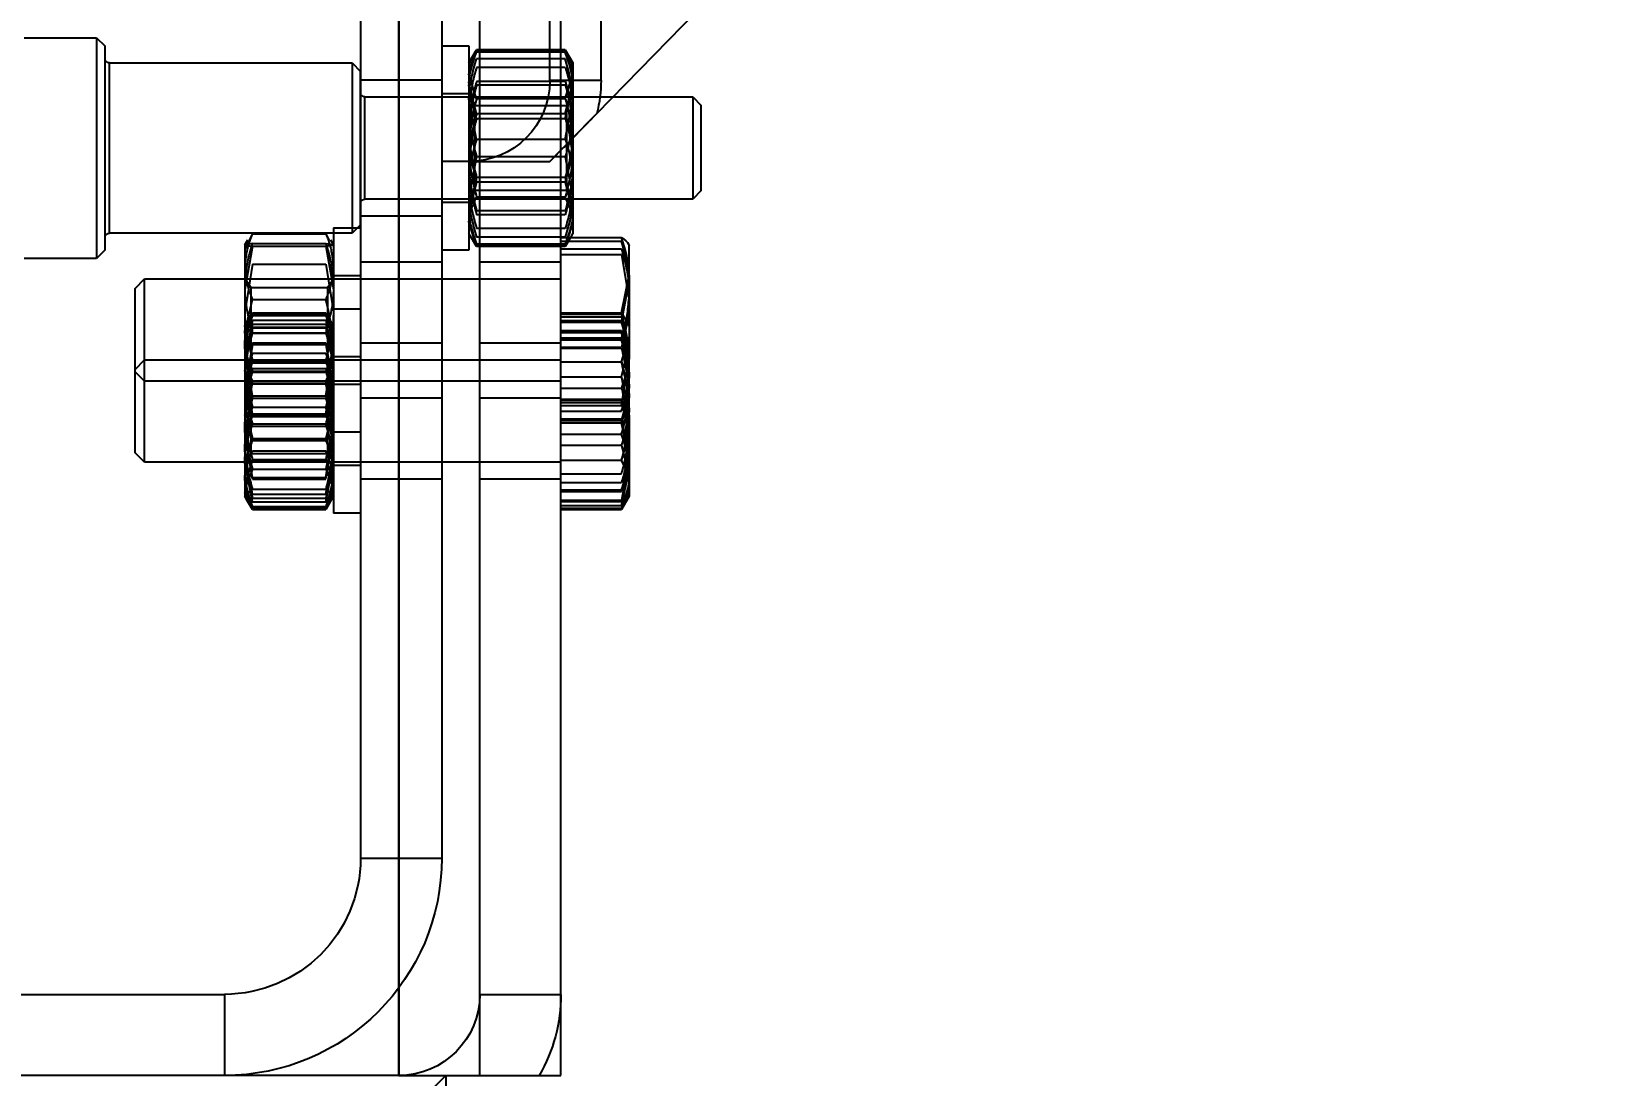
# Model space of a CAD drawing. Header units: metres. Extents: x 0 to 63075, y 0 to 44550.
# Drawn here: x 40821.9 to 40914.4, y 16290.1 to 16351.4 of the extents above; entities that cross this region are included whole.
import ezdxf

# ---------------------------------------------------------------- set-up
doc = ezdxf.new("R2010")
doc.units = ezdxf.units.M
doc.header["$LTSCALE"] = 75
doc.linetypes.add('HIDDEN2', pattern=[4.7625, 3.175, -1.5875])
for name, color, linetype in [('SDM', 7, 'Continuous'), ('SL4', 4, 'Continuous'), ('ST1', 7, 'HIDDEN2')]:
    doc.layers.add(name, color=color, linetype=linetype)
doc.styles.add('ROMANS', font='ROMANS.SHX')
doc.dimstyles.new('75___1-75', dxfattribs={"dimscale": 75, "dimtxt": 2.5, "dimasz": 2, "dimexe": 1.5, "dimexo": 1, "dimgap": 0.5, "dimtad": 1, "dimdec": 0, "dimzin": 12, "dimtxsty": 'ROMANS', "dimcen": 0, "dimclrd": 256, "dimclre": 256, "dimclrt": 3, "dimazin": 3, "dimtfac": 1, "dimtdec": 0, "dimtmove": 0, "dimatfit": 0, "dimfxl": 1, "dimlwd": -1, "dimlwe": -1, "dimarcsym": 0})

# ---------------------------------------------------------------- blocks, each defined once
blk = doc.blocks.new('*D36')
at = {"layer": 'Defpoints', "color": 0, "transparency": 16777216}
for p in [(40691.256, 16728.439), (43023.918, 16728.439), (40843.493, 16285.374)]:
    blk.add_point(p, dxfattribs=at)
at = {"layer": 'SDM', "transparency": 16777216}
for p, q in [((43023.918, 16878.439), (43023.918, 17585.582)), ((40766.256, 16728.439), (43136.418, 16728.439)), ((43023.918, 16285.374), (43023.918, 16728.439)), ((40918.493, 16285.374), (43136.418, 16285.374)), ((43023.918, 16135.374), (43023.918, 15985.374))]:
    blk.add_line(p, q, dxfattribs=at)
for points in [[(42998.918, 16878.439), (43048.918, 16878.439), (43023.918, 16728.439)], [(42998.918, 16135.374), (43048.918, 16135.374), (43023.918, 16285.374)]]:
    blk.add_solid(points, dxfattribs=at)
at = {"layer": 'SDM', "color": 3, "transparency": 16777216, "insert": (42892.668, 17307.01), "char_height": 187.5, "attachment_point": 5, "rotation": 90, "style": 'ROMANS'}
blk.add_mtext('443', dxfattribs=at)
blk = doc.blocks.new('A$C3224c420')
at = {"layer": 'SL4'}
for p, q in [((41.237, 1350), (41.237, 1594)), ((50.762, 1594), (50.762, 1350)), ((39.131, 1406.469), (13.71, 1432.491)), ((38.885, 1408.407), (38.885, 1412.451)), ((38.885, 1408.407), (41.237, 1408.407)), ((33.5, 1407.44), (33, 1406.94)), ((38.182, 1407.44), (33.5, 1407.44)), ((33.5, 1407.44), (33.5, 1402.921)), ((33, 1403.174), (33, 1406.94)), ((40.535, 1405.032), (40.535, 1404.44)), ((40.598, 1404.968), (40.535, 1404.44)), ((40.535, 1404.44), (40.535, 1400.11)), ((33, 1401.94), (33, 1403.174)), ((33.5, 1402.921), (33.5, 1401.44)), ((33, 1401.94), (33.5, 1401.44)), ((33.5, 1401.44), (40.535, 1401.44)), ((40.982, 1401.553), (41.237, 1401.553)), ((40.821, 1399.185), (40.535, 1400.11)), ((40.535, 1400.11), (40.535, 1399.44)), ((41.237, 1399.185), (37.684, 1399.185)), ((40.535, 1399.44), (40.682, 1399.185)), ((37.282, 1398.837), (37.237, 1398.76)), ((37.237, 1396.974), (37.237, 1398.755)), ((37.237, 1396.974), (37.237, 1392.05)), ((37.684, 1394.763), (37.237, 1396.974)), ((41.237, 1394.763), (37.684, 1394.763)), ((37.684, 1389.337), (37.237, 1392.05)), ((37.237, 1388.836), (37.237, 1392.05)), ((41.237, 1389.337), (37.684, 1389.337)), ((37.237, 1388.498), (37.237, 1384.67)), ((41.237, 1388.335), (37.684, 1388.335)), ((41.237, 1386.113), (37.684, 1386.113)), ((37.684, 1383.226), (37.237, 1384.67)), ((37.237, 1384.67), (37.237, 1384)), ((37.237, 1384), (37.684, 1383.226)), ((41.237, 1383.226), (37.684, 1383.226)), ((50.762, 1350), (41.237, 1350)), ((48, 1350), (48, 6.35)), ((48, 1350), (111.5, 1286.5)), ((50.762, 1350), (335.238, 1350))]:
    blk.add_line(p, q, dxfattribs=at)
blk.add_arc((46.642, 1408.407), 7.757, 180, 194.47075, dxfattribs=at)
for points, knots in [([(41.237, 1404.313), (40.991, 1404.565), (40.252, 1405.321), (39.579, 1406.01), (39.131, 1406.469)], [0, 0, 0, 0, 0.3334349, 1, 1, 1, 1]), ([(40.535, 1404.44), (40.542, 1404.178), (40.566, 1403.2), (40.806, 1402.249), (40.982, 1401.553)], [0, 0, 0, 0, 0.2686336, 1, 1, 1, 1]), ([(40.535, 1400.11), (40.535, 1400.144), (40.542, 1400.632), (40.77, 1401.109), (40.982, 1401.553)], [0, 0, 0, 0, 0.070201, 1, 1, 1, 1]), ([(37.237, 1396.974), (37.238, 1397.026), (37.244, 1397.773), (37.472, 1398.505), (37.684, 1399.185)], [0, 0, 0, 0, 0.0702006, 1, 1, 1, 1]), ([(37.684, 1399.185), (37.501, 1399.058), (37.264, 1398.893), (37.242, 1398.723), (37.237, 1398.684)], [0, 0, 0, 0, 0.7681507, 1, 1, 1, 1]), ([(37.237, 1392.05), (37.238, 1392.114), (37.244, 1393.03), (37.472, 1393.928), (37.684, 1394.763)], [0, 0, 0, 0, 0.070201, 1, 1, 1, 1]), ([(37.237, 1388.836), (37.242, 1388.875), (37.264, 1389.045), (37.501, 1389.21), (37.684, 1389.337)], [0, 0, 0, 0, 0.231849, 1, 1, 1, 1]), ([(37.684, 1388.335), (37.628, 1388.369), (37.365, 1388.532), (37.294, 1388.702), (37.237, 1388.836)], [0, 0, 0, 0, 0.211001, 1, 1, 1, 1]), ([(37.684, 1386.113), (37.628, 1386.311), (37.407, 1387.092), (37.345, 1387.904), (37.299, 1388.509)], [0, 0, 0, 0, 0.253951, 1, 1, 1, 1]), ([(37.237, 1384.67), (37.238, 1384.704), (37.244, 1385.192), (37.472, 1385.669), (37.684, 1386.113)], [0, 0, 0, 0, 0.070201, 1, 1, 1, 1])]:
    blk.add_open_spline(points, degree=3, knots=knots, dxfattribs=at)
at = {"layer": 'ST1'}
for p, q in [((46, 1350), (46, 1594)), ((50.762, 1350), (50.762, 1594)), ((48.235, 1584.475), (48.235, 1362.762)), ((52.997, 1584.475), (52.997, 1362.762)), ((41.885, 1408.407), (41.885, 1413.65)), ((40.982, 1410.214), (40.535, 1409.44)), ((40.982, 1410.214), (46.188, 1410.214)), ((40.982, 1410.131), (46.188, 1410.131)), ((46.635, 1409.44), (46.188, 1410.214)), ((46.635, 1410.44), (46.635, 1404.44)), ((48.235, 1410.44), (46.635, 1410.44)), ((68.5, 1410.915), (68, 1410.415)), ((68, 1401.415), (68, 1410.415)), ((68.5, 1410.915), (68.5, 1401.162)), ((72.755, 1410.915), (68.5, 1410.915)), ((40.535, 1409.44), (40.535, 1408.77)), ((40.982, 1410.073), (46.188, 1410.073)), ((40.982, 1409.677), (46.188, 1409.677)), ((53.5, 1409.44), (53, 1408.94)), ((53.5, 1409.44), (53.5, 1401.909)), ((67.75, 1409.44), (53.5, 1409.44)), ((67.75, 1399.452), (67.75, 1409.428)), ((67.75, 1399.447), (67.75, 1409.422)), ((40.982, 1407.327), (40.535, 1408.77)), ((40.535, 1408.77), (40.535, 1405.032)), ((40.982, 1406.443), (40.535, 1408.287)), ((40.982, 1409.164), (46.188, 1409.164)), ((40.982, 1408.352), (46.188, 1408.352)), ((41.237, 1408.407), (41.885, 1408.407)), ((46.188, 1407.327), (46.635, 1408.77)), ((46.188, 1406.443), (46.635, 1408.287)), ((52.997, 1408.44), (48.235, 1408.44)), ((53, 1402.162), (53, 1408.94)), ((52.75, 1407.44), (38.182, 1407.44)), ((40.982, 1406.162), (40.535, 1408.117)), ((40.56, 1407.44), (40.535, 1407.44)), ((40.56, 1407.44), (40.56, 1404.44)), ((40.911, 1406.94), (40.56, 1407.44)), ((40.982, 1408.128), (46.188, 1408.128)), ((40.982, 1407.327), (46.188, 1407.327)), ((46.188, 1406.162), (46.635, 1408.117)), ((46.635, 1407.44), (46.285, 1406.94)), ((48.235, 1407.64), (46.635, 1407.64)), ((52.75, 1401.44), (52.75, 1407.44)), ((52.75, 1401.486), (52.75, 1407.394)), ((41.885, 1403.65), (39.131, 1406.469)), ((40.982, 1404.952), (40.535, 1407.314)), ((40.911, 1406.94), (40.911, 1401.94)), ((46.285, 1406.94), (40.911, 1406.94)), ((40.982, 1406.443), (46.188, 1406.443)), ((46.188, 1404.952), (46.635, 1407.314)), ((46.285, 1404.44), (46.285, 1406.94)), ((40.982, 1406.162), (46.188, 1406.162)), ((40.982, 1404.952), (46.188, 1404.952)), ((40.982, 1403.928), (40.535, 1401.566)), ((40.56, 1404.44), (40.56, 1401.44)), ((40.982, 1403.928), (46.188, 1403.928)), ((41.885, 1403.65), (41.237, 1404.313)), ((46.188, 1403.928), (46.635, 1401.566)), ((46.285, 1401.94), (46.285, 1404.44)), ((46.635, 1404.44), (46.635, 1398.44)), ((46.642, 1403.65), (48.235, 1403.65)), ((40.982, 1402.718), (40.535, 1400.763)), ((40.982, 1402.718), (46.188, 1402.718)), ((46.188, 1402.718), (46.635, 1400.763)), ((40.982, 1402.437), (40.535, 1400.593)), ((40.56, 1401.44), (40.911, 1401.94)), ((40.911, 1401.94), (46.285, 1401.94)), ((40.982, 1402.437), (46.188, 1402.437)), ((46.188, 1402.437), (46.635, 1400.593)), ((46.285, 1401.94), (46.635, 1401.44)), ((53, 1399.94), (53, 1402.162)), ((53.5, 1401.909), (53.5, 1399.44)), ((40.535, 1401.44), (40.56, 1401.44)), ((40.535, 1401.44), (52.75, 1401.44)), ((41.237, 1401.553), (46.188, 1401.553)), ((46.635, 1401.24), (48.235, 1401.24)), ((68, 1398.465), (68, 1401.415)), ((68.5, 1401.162), (68.5, 1397.965)), ((40.982, 1400.752), (46.188, 1400.752)), ((40.982, 1400.528), (46.188, 1400.528)), ((46.188, 1398.666), (46.635, 1400.11)), ((48.235, 1400.44), (52.997, 1400.44)), ((53, 1399.94), (53.5, 1399.44)), ((40.682, 1399.185), (40.982, 1398.666)), ((40.982, 1398.666), (40.821, 1399.185)), ((40.982, 1399.716), (46.188, 1399.716)), ((40.982, 1399.203), (46.188, 1399.203)), ((46.188, 1398.666), (46.635, 1399.44)), ((54.597, 1399.76), (52.997, 1399.76)), ((53.5, 1399.44), (67.75, 1399.44)), ((54.597, 1399.76), (54.597, 1387.76)), ((54.772, 1399.062), (54.597, 1398.76)), ((55.044, 1399.407), (54.849, 1399.018)), ((59.351, 1399.407), (55.044, 1399.407)), ((59.351, 1399.407), (59.797, 1398.516)), ((59.797, 1398.76), (59.623, 1399.062)), ((37.684, 1398.183), (37.237, 1395.47)), ((41.237, 1398.973), (37.684, 1398.973)), ((41.237, 1398.516), (37.684, 1398.516)), ((41.237, 1398.183), (37.684, 1398.183)), ((40.982, 1398.807), (46.188, 1398.807)), ((40.982, 1398.749), (46.188, 1398.749)), ((40.982, 1398.666), (46.188, 1398.666)), ((46.635, 1398.44), (48.235, 1398.44)), ((55.044, 1398.841), (54.597, 1398.758)), ((55.044, 1398.675), (54.597, 1396.135)), ((59.351, 1398.841), (55.044, 1398.841)), ((59.351, 1398.675), (55.044, 1398.675)), ((59.351, 1398.841), (59.797, 1398.758)), ((59.351, 1398.675), (59.797, 1396.135)), ((59.797, 1398.76), (59.797, 1398.758)), ((59.797, 1398.758), (59.797, 1396.135)), ((68, 1398.465), (68.5, 1397.965)), ((46, 1397.76), (41.237, 1397.76)), ((52.997, 1397.76), (48.235, 1397.76)), ((55.044, 1397.624), (54.597, 1394.801)), ((59.351, 1397.624), (55.044, 1397.624)), ((59.351, 1397.624), (59.797, 1394.801)), ((68.5, 1397.965), (72.755, 1397.965)), ((37.684, 1394.217), (37.237, 1396.595)), ((65.683, 1396.76), (41.237, 1396.76)), ((54.597, 1396.96), (52.997, 1396.96)), ((54.948, 1396.26), (54.597, 1396.76)), ((54.948, 1396.26), (54.948, 1391.26)), ((59.422, 1396.26), (54.948, 1396.26)), ((59.772, 1396.76), (59.422, 1396.26)), ((59.422, 1392.448), (59.422, 1396.26)), ((59.772, 1390.76), (59.772, 1396.76)), ((59.797, 1396.76), (59.772, 1396.76)), ((65.683, 1390.76), (65.683, 1396.76)), ((66.237, 1396.205), (65.683, 1396.76)), ((59.351, 1395.543), (55.044, 1395.543)), ((59.797, 1396.135), (59.797, 1391.137)), ((66.237, 1391.314), (66.237, 1396.205)), ((37.684, 1394.774), (37.237, 1394)), ((41.237, 1394.774), (37.684, 1394.774)), ((41.237, 1394.691), (37.684, 1394.691)), ((41.237, 1394.538), (37.684, 1394.538)), ((54.597, 1395), (52.997, 1395)), ((55.044, 1394.773), (54.597, 1393.356)), ((55.044, 1394.741), (54.597, 1393.041)), ((55.044, 1394.774), (54.763, 1394.286)), ((55.044, 1394.604), (54.9, 1394.22)), ((59.351, 1394.773), (55.044, 1394.773)), ((59.351, 1394.741), (55.044, 1394.741)), ((59.351, 1394.635), (55.044, 1394.635)), ((59.351, 1394.604), (55.044, 1394.604)), ((59.632, 1394.286), (59.351, 1394.774)), ((59.351, 1394.773), (59.797, 1393.356)), ((59.351, 1394.741), (59.797, 1393.041)), ((59.351, 1394.604), (59.495, 1394.22)), ((37.684, 1394.309), (37.369, 1392.68)), ((37.629, 1394.026), (37.684, 1394.292)), ((41.237, 1394.309), (37.684, 1394.309)), ((41.237, 1394.292), (37.684, 1394.292)), ((41.237, 1394.237), (37.684, 1394.237)), ((41.237, 1394.217), (37.684, 1394.217)), ((41.237, 1393.724), (37.684, 1393.724)), ((41.237, 1393.645), (37.684, 1393.645)), ((41.237, 1393.619), (37.684, 1393.619)), ((55.044, 1394.333), (54.597, 1392.042)), ((54.763, 1394.286), (54.597, 1394)), ((55.044, 1393.582), (54.597, 1393.957)), ((54.801, 1393.786), (54.597, 1392.602)), ((55.044, 1393.884), (54.904, 1393.084)), ((55.044, 1394.108), (54.924, 1393.717)), ((59.351, 1394.333), (55.044, 1394.333)), ((59.351, 1394.108), (55.044, 1394.108)), ((59.351, 1393.926), (55.044, 1393.926)), ((59.351, 1393.884), (55.044, 1393.884)), ((59.351, 1393.594), (55.044, 1393.594)), ((59.351, 1393.582), (55.044, 1393.582)), ((59.351, 1394.333), (59.797, 1392.042)), ((59.351, 1394.108), (59.471, 1393.717)), ((59.351, 1393.582), (59.797, 1393.957)), ((59.351, 1393.884), (59.491, 1393.084)), ((59.594, 1393.786), (59.797, 1392.602)), ((59.797, 1394), (59.632, 1394.286)), ((37.684, 1391.887), (37.237, 1393.33)), ((37.684, 1393.303), (37.237, 1390.925)), ((37.684, 1391.003), (37.237, 1392.847)), ((37.684, 1392.757), (37.237, 1390.546)), ((41.237, 1393.303), (37.684, 1393.303)), ((41.237, 1393.184), (37.684, 1393.184)), ((41.237, 1392.757), (37.684, 1392.757)), ((41.237, 1392.688), (37.684, 1392.688)), ((46, 1393), (41.237, 1393)), ((52.997, 1393), (48.235, 1393)), ((54.789, 1393.024), (54.597, 1391.666)), ((55.044, 1393.004), (54.597, 1390.202)), ((55.044, 1392.906), (54.597, 1390.088)), ((55.044, 1389.896), (54.597, 1392.719)), ((59.351, 1393.004), (55.044, 1393.004)), ((59.351, 1392.906), (55.044, 1392.906)), ((59.351, 1393.004), (59.797, 1390.202)), ((59.351, 1392.906), (59.797, 1390.088)), ((59.351, 1389.896), (59.797, 1392.719)), ((59.606, 1393.024), (59.797, 1391.666)), ((41.237, 1391.887), (37.684, 1391.887)), ((65.683, 1392), (41.237, 1392)), ((54.597, 1392.2), (52.997, 1392.2)), ((54.734, 1392.109), (54.597, 1391.33)), ((54.948, 1391.5), (54.597, 1392)), ((54.597, 1391.666), (54.619, 1391.263)), ((59.351, 1392.4), (55.044, 1392.4)), ((59.351, 1391.977), (55.044, 1391.977)), ((59.351, 1391.94), (55.044, 1391.94)), ((59.351, 1391.834), (55.044, 1391.834)), ((59.422, 1391.26), (59.422, 1392.448)), ((59.772, 1392), (59.422, 1391.5)), ((59.661, 1392.109), (59.797, 1391.33)), ((59.797, 1391.666), (59.776, 1391.263)), ((66.237, 1391.445), (65.683, 1392)), ((37.237, 1391.106), (37.511, 1389.134)), ((37.237, 1390.999), (37.463, 1389.357)), ((41.237, 1391.003), (37.684, 1391.003)), ((41.237, 1390.76), (65.683, 1390.76)), ((55.044, 1388.845), (54.597, 1391.385)), ((54.597, 1390.76), (54.948, 1391.26)), ((59.422, 1391.5), (54.948, 1391.5)), ((54.948, 1391.26), (54.948, 1386.5)), ((54.948, 1391.26), (59.422, 1391.26)), ((59.351, 1391.341), (55.044, 1391.341)), ((59.351, 1390.729), (55.044, 1390.729)), ((59.351, 1388.845), (59.797, 1391.385)), ((59.422, 1388.042), (59.422, 1391.26)), ((59.422, 1391.26), (59.772, 1390.76)), ((59.772, 1386), (59.772, 1390.76)), ((59.797, 1391.137), (59.797, 1388.76)), ((65.683, 1390.76), (66.237, 1391.314)), ((65.683, 1389), (65.683, 1390.76)), ((66.237, 1389), (66.237, 1391.314)), ((41.237, 1390.354), (37.684, 1390.354)), ((41.237, 1389.76), (46, 1389.76)), ((48.235, 1389.76), (52.997, 1389.76)), ((52.997, 1390.56), (54.597, 1390.56)), ((54.766, 1390.425), (55.044, 1389.224)), ((59.351, 1390.6), (55.044, 1390.6)), ((59.351, 1389.896), (55.044, 1389.896)), ((59.629, 1390.425), (59.351, 1389.224)), ((37.299, 1388.509), (37.237, 1389)), ((37.557, 1388.922), (37.684, 1388.488)), ((41.237, 1389.691), (37.684, 1389.691)), ((41.237, 1389.647), (37.684, 1389.647)), ((41.237, 1389.512), (37.684, 1389.512)), ((41.237, 1389.004), (37.684, 1389.004)), ((54.597, 1389.53), (54.63, 1388.819)), ((59.351, 1389.751), (55.044, 1389.751)), ((59.351, 1389.224), (55.044, 1389.224)), ((59.351, 1388.845), (55.044, 1388.845)), ((59.797, 1389.53), (59.765, 1388.819)), ((65.683, 1386), (65.683, 1389)), ((66.237, 1386.554), (66.237, 1389)), ((37.237, 1388.77), (37.237, 1388.498)), ((37.684, 1388.488), (37.237, 1386.126)), ((37.296, 1386.436), (37.684, 1388.309)), ((37.684, 1388.353), (37.567, 1387.746)), ((41.237, 1388.547), (37.684, 1388.547)), ((41.237, 1388.488), (37.684, 1388.488)), ((41.237, 1388.353), (37.684, 1388.353)), ((41.237, 1388.309), (37.684, 1388.309)), ((55.044, 1388.679), (54.597, 1388.762)), ((55.044, 1385.094), (54.597, 1387.912)), ((59.351, 1388.776), (55.044, 1388.776)), ((59.351, 1388.679), (55.044, 1388.679)), ((59.351, 1388.249), (55.044, 1388.249)), ((59.351, 1388.113), (55.044, 1388.113)), ((59.351, 1388.679), (59.797, 1388.762)), ((59.351, 1385.094), (59.797, 1387.912)), ((59.422, 1386.5), (59.422, 1388.042)), ((59.797, 1388.76), (59.797, 1387.085)), ((37.684, 1386.997), (37.237, 1385.153)), ((41.237, 1387.646), (37.684, 1387.646)), ((41.237, 1386.997), (37.684, 1386.997)), ((52.997, 1387.76), (54.597, 1387.76)), ((55.044, 1384.996), (54.597, 1387.798)), ((54.597, 1387.76), (54.597, 1383)), ((59.351, 1387.4), (55.044, 1387.4)), ((59.351, 1387.271), (55.044, 1387.271)), ((59.351, 1384.996), (59.797, 1387.798)), ((59.797, 1387.085), (59.797, 1384.043)), ((54.626, 1386.509), (54.597, 1386.67)), ((54.597, 1386), (54.948, 1386.5)), ((54.597, 1386.334), (54.625, 1385.816)), ((55.044, 1386.166), (54.597, 1384.697)), ((54.948, 1386.5), (59.422, 1386.5)), ((59.351, 1386.659), (55.044, 1386.659)), ((59.351, 1386.166), (55.044, 1386.166)), ((59.351, 1386.06), (55.044, 1386.06)), ((59.351, 1386.166), (59.797, 1384.697)), ((59.422, 1386.5), (59.772, 1386)), ((59.769, 1386.509), (59.797, 1386.67)), ((59.797, 1386.334), (59.77, 1385.816)), ((65.683, 1386), (66.237, 1386.554)), ((37.684, 1383.462), (37.237, 1385.554)), ((37.684, 1383.691), (37.369, 1385.32)), ((41.237, 1385.312), (37.684, 1385.312)), ((41.237, 1386), (65.683, 1386)), ((52.997, 1385.8), (54.597, 1385.8)), ((55.044, 1383.667), (54.597, 1385.958)), ((55.044, 1385.6), (54.597, 1384.429)), ((55.044, 1384.116), (54.741, 1385.847)), ((59.351, 1385.6), (55.044, 1385.6)), ((59.351, 1383.667), (59.797, 1385.958)), ((59.351, 1384.116), (59.654, 1385.847)), ((59.351, 1385.6), (59.797, 1384.429)), ((59.772, 1386), (59.797, 1386)), ((37.524, 1383.668), (37.237, 1384.31)), ((41.237, 1384.816), (37.684, 1384.816)), ((41.237, 1384.381), (37.684, 1384.381)), ((41.237, 1384.355), (37.684, 1384.355)), ((41.237, 1384.276), (37.684, 1384.276)), ((41.237, 1385), (46, 1385)), ((48.235, 1385), (52.997, 1385)), ((55.044, 1384.418), (54.597, 1384.043)), ((55.044, 1383.259), (54.597, 1384.959)), ((54.765, 1385.096), (55.044, 1383.892)), ((59.351, 1385.094), (55.044, 1385.094)), ((59.351, 1384.996), (55.044, 1384.996)), ((59.351, 1384.418), (55.044, 1384.418)), ((59.63, 1385.096), (59.351, 1383.892)), ((59.351, 1383.259), (59.797, 1384.959)), ((59.351, 1384.418), (59.797, 1384.043)), ((59.351, 1383.365), (59.797, 1384.23)), ((37.237, 1384.02), (37.237, 1384.036)), ((37.629, 1383.974), (37.684, 1383.708)), ((41.237, 1383.763), (37.684, 1383.763)), ((41.237, 1383.708), (37.684, 1383.708)), ((41.237, 1383.691), (37.684, 1383.691)), ((41.237, 1383.462), (37.684, 1383.462)), ((41.237, 1383.309), (37.684, 1383.309)), ((54.597, 1384), (54.763, 1383.714)), ((54.763, 1383.714), (55.044, 1383.226)), ((55.044, 1383.365), (54.841, 1383.759)), ((59.351, 1384.116), (55.044, 1384.116)), ((59.351, 1383.892), (55.044, 1383.892)), ((59.351, 1383.667), (55.044, 1383.667)), ((59.351, 1383.396), (55.044, 1383.396)), ((59.351, 1383.365), (55.044, 1383.365)), ((59.351, 1383.226), (59.632, 1383.714)), ((59.574, 1383.796), (59.797, 1384.196)), ((59.632, 1383.714), (59.797, 1384)), ((59.797, 1384.043), (59.797, 1384)), ((52.997, 1383), (54.597, 1383)), ((59.351, 1383.259), (55.044, 1383.259)), ((59.351, 1383.227), (55.044, 1383.227)), ((52.997, 1362.762), (48.235, 1362.762)), ((46, 1354.762), (41.237, 1354.762)), ((60.997, 1354.762), (60.997, 1350)), ((123.235, 1354.762), (60.997, 1354.762))]:
    blk.add_line(p, q, dxfattribs=at)
for centre, radius, start, end in [((67.75, 1409.69), 0.25, 270, 0), ((46.642, 1408.407), 4.757, 180, 270), ((52.75, 1407.69), 0.25, 270, 0), ((52.75, 1401.19), 0.25, 0, 90), ((67.75, 1399.19), 0.25, 0, 90), ((60.997, 1362.762), 12.763, 180, 270), ((60.997, 1362.762), 8, 180, 270), ((50.762, 1354.762), 9.525, 180, 210), ((50.762, 1354.762), 4.763, 180, 270)]:
    blk.add_arc(centre, radius, start, end, dxfattribs=at)
for points, knots in [([(40.535, 1408.77), (40.535, 1408.804), (40.542, 1409.292), (40.77, 1409.769), (40.982, 1410.214)], [0, 0, 0, 0, 0.070201, 1, 1, 1, 1]), ([(40.535, 1408.287), (40.535, 1408.331), (40.542, 1408.953), (40.77, 1409.564), (40.982, 1410.131)], [0, 0, 0, 0, 0.070201, 1, 1, 1, 1]), ([(46.635, 1408.77), (46.635, 1408.804), (46.628, 1409.292), (46.4, 1409.769), (46.188, 1410.214)], [0, 0, 0, 0, 0.070201, 1, 1, 1, 1]), ([(46.635, 1408.287), (46.635, 1408.331), (46.628, 1408.953), (46.4, 1409.564), (46.188, 1410.131)], [0, 0, 0, 0, 0.070201, 1, 1, 1, 1]), ([(40.535, 1408.117), (40.535, 1408.164), (40.542, 1408.824), (40.77, 1409.472), (40.982, 1410.073)], [0, 0, 0, 0, 0.070201, 1, 1, 1, 1]), ([(40.535, 1407.314), (40.535, 1407.37), (40.542, 1408.168), (40.77, 1408.95), (40.982, 1409.677)], [0, 0, 0, 0, 0.070201, 1, 1, 1, 1]), ([(46.635, 1408.117), (46.635, 1408.164), (46.628, 1408.824), (46.4, 1409.472), (46.188, 1410.073)], [0, 0, 0, 0, 0.070201, 1, 1, 1, 1]), ([(46.635, 1407.314), (46.635, 1407.37), (46.628, 1408.168), (46.4, 1408.95), (46.188, 1409.677)], [0, 0, 0, 0, 0.0702006, 1, 1, 1, 1]), ([(40.982, 1409.164), (40.914, 1408.944), (40.652, 1408.091), (40.585, 1407.204), (40.535, 1406.546)], [0, 0, 0, 0, 0.2575513, 1, 1, 1, 1]), ([(40.982, 1408.352), (40.914, 1408.115), (40.652, 1407.197), (40.585, 1406.243), (40.535, 1405.535)], [0, 0, 0, 0, 0.257551, 1, 1, 1, 1]), ([(46.188, 1409.164), (46.256, 1408.944), (46.518, 1408.091), (46.585, 1407.204), (46.635, 1406.546)], [0, 0, 0, 0, 0.257551, 1, 1, 1, 1]), ([(46.188, 1408.352), (46.256, 1408.115), (46.518, 1407.197), (46.585, 1406.243), (46.635, 1405.535)], [0, 0, 0, 0, 0.257551, 1, 1, 1, 1]), ([(40.982, 1408.128), (40.914, 1407.889), (40.652, 1406.962), (40.585, 1405.998), (40.535, 1405.283)], [0, 0, 0, 0, 0.257551, 1, 1, 1, 1]), ([(40.982, 1407.327), (40.913, 1407.085), (40.696, 1406.315), (40.638, 1405.515), (40.598, 1404.968)], [0, 0, 0, 0, 0.31468, 1, 1, 1, 1]), ([(46.188, 1408.128), (46.256, 1407.889), (46.518, 1406.962), (46.585, 1405.998), (46.635, 1405.283)], [0, 0, 0, 0, 0.257551, 1, 1, 1, 1]), ([(46.188, 1407.327), (46.256, 1407.084), (46.518, 1406.143), (46.585, 1405.166), (46.635, 1404.44)], [0, 0, 0, 0, 0.257551, 1, 1, 1, 1]), ([(40.535, 1406.546), (40.542, 1406.308), (40.566, 1405.421), (40.806, 1404.559), (40.982, 1403.928)], [0, 0, 0, 0, 0.268634, 1, 1, 1, 1]), ([(40.982, 1406.443), (40.914, 1406.204), (40.652, 1405.276), (40.585, 1404.313), (40.535, 1403.597)], [0, 0, 0, 0, 0.257551, 1, 1, 1, 1]), ([(46.635, 1406.546), (46.628, 1406.308), (46.604, 1405.421), (46.364, 1404.559), (46.188, 1403.928)], [0, 0, 0, 0, 0.268634, 1, 1, 1, 1]), ([(46.188, 1406.443), (46.256, 1406.204), (46.518, 1405.276), (46.585, 1404.313), (46.635, 1403.597)], [0, 0, 0, 0, 0.257551, 1, 1, 1, 1]), ([(40.982, 1406.162), (40.914, 1405.925), (40.652, 1405.007), (40.585, 1404.053), (40.535, 1403.345)], [0, 0, 0, 0, 0.2575513, 1, 1, 1, 1]), ([(40.535, 1405.535), (40.542, 1405.279), (40.566, 1404.326), (40.806, 1403.397), (40.982, 1402.718)], [0, 0, 0, 0, 0.268634, 1, 1, 1, 1]), ([(46.188, 1406.162), (46.256, 1405.925), (46.518, 1405.007), (46.585, 1404.053), (46.635, 1403.345)], [0, 0, 0, 0, 0.257551, 1, 1, 1, 1]), ([(46.635, 1405.535), (46.628, 1405.279), (46.604, 1404.326), (46.364, 1403.397), (46.188, 1402.718)], [0, 0, 0, 0, 0.268634, 1, 1, 1, 1]), ([(40.535, 1405.283), (40.542, 1405.024), (40.566, 1404.061), (40.806, 1403.123), (40.982, 1402.437)], [0, 0, 0, 0, 0.268634, 1, 1, 1, 1]), ([(40.982, 1404.952), (40.914, 1404.733), (40.652, 1403.879), (40.585, 1402.993), (40.535, 1402.334)], [0, 0, 0, 0, 0.257551, 1, 1, 1, 1]), ([(46.635, 1405.283), (46.628, 1405.024), (46.604, 1404.061), (46.364, 1403.123), (46.188, 1402.437)], [0, 0, 0, 0, 0.268634, 1, 1, 1, 1]), ([(46.188, 1404.952), (46.256, 1404.733), (46.518, 1403.879), (46.585, 1402.993), (46.635, 1402.334)], [0, 0, 0, 0, 0.257551, 1, 1, 1, 1]), ([(46.642, 1403.65), (46.065, 1403.65), (44.912, 1403.65), (43.337, 1403.65), (42.373, 1403.65), (41.885, 1403.65)], [0, 0, 0, 0, 0.3313836, 0.6615319, 1, 1, 1, 1]), ([(46.635, 1404.44), (46.628, 1404.178), (46.604, 1403.2), (46.364, 1402.249), (46.188, 1401.553)], [0, 0, 0, 0, 0.2686336, 1, 1, 1, 1]), ([(40.535, 1403.597), (40.542, 1403.339), (40.566, 1402.375), (40.806, 1401.438), (40.982, 1400.752)], [0, 0, 0, 0, 0.268634, 1, 1, 1, 1]), ([(40.535, 1403.345), (40.542, 1403.089), (40.566, 1402.135), (40.806, 1401.207), (40.982, 1400.528)], [0, 0, 0, 0, 0.268634, 1, 1, 1, 1]), ([(46.635, 1403.597), (46.628, 1403.339), (46.604, 1402.375), (46.364, 1401.438), (46.188, 1400.752)], [0, 0, 0, 0, 0.268634, 1, 1, 1, 1]), ([(46.635, 1403.345), (46.628, 1403.089), (46.604, 1402.135), (46.364, 1401.207), (46.188, 1400.528)], [0, 0, 0, 0, 0.268634, 1, 1, 1, 1]), ([(40.535, 1402.334), (40.542, 1402.096), (40.566, 1401.21), (40.806, 1400.347), (40.982, 1399.716)], [0, 0, 0, 0, 0.268634, 1, 1, 1, 1]), ([(46.635, 1402.334), (46.628, 1402.096), (46.604, 1401.21), (46.364, 1400.347), (46.188, 1399.716)], [0, 0, 0, 0, 0.268634, 1, 1, 1, 1]), ([(40.535, 1401.566), (40.535, 1401.51), (40.542, 1400.712), (40.77, 1399.93), (40.982, 1399.203)], [0, 0, 0, 0, 0.070201, 1, 1, 1, 1]), ([(46.635, 1401.566), (46.635, 1401.51), (46.628, 1400.712), (46.4, 1399.93), (46.188, 1399.203)], [0, 0, 0, 0, 0.070201, 1, 1, 1, 1]), ([(46.635, 1400.11), (46.635, 1400.144), (46.628, 1400.632), (46.4, 1401.109), (46.188, 1401.553)], [0, 0, 0, 0, 0.070201, 1, 1, 1, 1]), ([(40.535, 1400.763), (40.535, 1400.716), (40.542, 1400.056), (40.77, 1399.408), (40.982, 1398.807)], [0, 0, 0, 0, 0.070201, 1, 1, 1, 1]), ([(40.535, 1400.593), (40.535, 1400.549), (40.542, 1399.927), (40.77, 1399.316), (40.982, 1398.749)], [0, 0, 0, 0, 0.070201, 1, 1, 1, 1]), ([(46.635, 1400.763), (46.635, 1400.716), (46.628, 1400.056), (46.4, 1399.408), (46.188, 1398.807)], [0, 0, 0, 0, 0.070201, 1, 1, 1, 1]), ([(46.635, 1400.593), (46.635, 1400.549), (46.628, 1399.927), (46.4, 1399.316), (46.188, 1398.749)], [0, 0, 0, 0, 0.0702006, 1, 1, 1, 1]), ([(55.044, 1399.407), (54.977, 1399.245), (54.715, 1398.615), (54.648, 1397.961), (54.597, 1397.475)], [0, 0, 0, 0, 0.257551, 1, 1, 1, 1]), ([(59.351, 1399.407), (59.418, 1399.245), (59.68, 1398.615), (59.747, 1397.961), (59.797, 1397.475)], [0, 0, 0, 0, 0.257551, 1, 1, 1, 1]), ([(37.237, 1396.595), (37.238, 1396.651), (37.244, 1397.454), (37.472, 1398.241), (37.684, 1398.973)], [0, 0, 0, 0, 0.070201, 1, 1, 1, 1]), ([(37.684, 1398.516), (37.501, 1397.856), (37.264, 1396.996), (37.242, 1396.114), (37.237, 1395.91)], [0, 0, 0, 0, 0.768151, 1, 1, 1, 1]), ([(55.044, 1398.841), (54.977, 1398.635), (54.715, 1397.833), (54.648, 1397.001), (54.597, 1396.383)], [0, 0, 0, 0, 0.257551, 1, 1, 1, 1]), ([(54.597, 1398.758), (54.598, 1398.756), (54.604, 1398.728), (54.832, 1398.701), (55.044, 1398.675)], [0, 0, 0, 0, 0.0702006, 1, 1, 1, 1]), ([(59.351, 1398.841), (59.418, 1398.635), (59.68, 1397.833), (59.747, 1397.001), (59.797, 1396.383)], [0, 0, 0, 0, 0.257551, 1, 1, 1, 1]), ([(59.797, 1398.758), (59.797, 1398.756), (59.791, 1398.728), (59.563, 1398.701), (59.351, 1398.675)], [0, 0, 0, 0, 0.0702006, 1, 1, 1, 1]), ([(54.597, 1397.475), (54.604, 1397.299), (54.629, 1396.645), (54.869, 1396.009), (55.044, 1395.543)], [0, 0, 0, 0, 0.2686336, 1, 1, 1, 1]), ([(59.797, 1397.475), (59.791, 1397.299), (59.766, 1396.645), (59.526, 1396.009), (59.351, 1395.543)], [0, 0, 0, 0, 0.268634, 1, 1, 1, 1]), ([(37.237, 1395.91), (37.294, 1395.214), (37.365, 1394.331), (37.628, 1393.483), (37.684, 1393.303)], [0, 0, 0, 0, 0.788999, 1, 1, 1, 1]), ([(37.237, 1395.47), (37.238, 1395.406), (37.244, 1394.49), (37.472, 1393.592), (37.684, 1392.757)], [0, 0, 0, 0, 0.070201, 1, 1, 1, 1]), ([(54.597, 1396.135), (54.598, 1396.074), (54.604, 1395.217), (54.832, 1394.376), (55.044, 1393.594)], [0, 0, 0, 0, 0.0702006, 1, 1, 1, 1]), ([(54.597, 1392.719), (54.598, 1392.786), (54.604, 1393.74), (54.832, 1394.674), (55.044, 1395.543)], [0, 0, 0, 0, 0.070201, 1, 1, 1, 1]), ([(59.797, 1396.135), (59.797, 1396.074), (59.791, 1395.217), (59.563, 1394.376), (59.351, 1393.594)], [0, 0, 0, 0, 0.070201, 1, 1, 1, 1]), ([(59.797, 1392.719), (59.797, 1392.786), (59.791, 1393.74), (59.563, 1394.674), (59.351, 1395.543)], [0, 0, 0, 0, 0.070201, 1, 1, 1, 1]), ([(54.597, 1394.801), (54.598, 1394.734), (54.604, 1393.78), (54.832, 1392.846), (55.044, 1391.977)], [0, 0, 0, 0, 0.070201, 1, 1, 1, 1]), ([(55.044, 1394.635), (54.977, 1394.471), (54.715, 1393.835), (54.648, 1393.173), (54.597, 1392.682)], [0, 0, 0, 0, 0.257551, 1, 1, 1, 1]), ([(54.597, 1393.571), (54.598, 1393.598), (54.602, 1393.903), (54.776, 1394.2), (54.934, 1394.471)], [0, 0, 0, 0, 0.091258, 1, 1, 1, 1]), ([(59.797, 1394.801), (59.797, 1394.734), (59.791, 1393.78), (59.563, 1392.846), (59.351, 1391.977)], [0, 0, 0, 0, 0.070201, 1, 1, 1, 1]), ([(59.351, 1394.635), (59.418, 1394.471), (59.68, 1393.835), (59.747, 1393.173), (59.797, 1392.682)], [0, 0, 0, 0, 0.257551, 1, 1, 1, 1]), ([(59.797, 1393.571), (59.797, 1393.598), (59.793, 1393.903), (59.619, 1394.2), (59.461, 1394.471)], [0, 0, 0, 0, 0.091258, 1, 1, 1, 1]), ([(37.237, 1391.874), (37.238, 1391.93), (37.244, 1392.728), (37.472, 1393.51), (37.684, 1394.237)], [0, 0, 0, 0, 0.070201, 1, 1, 1, 1]), ([(37.684, 1393.724), (37.501, 1393.061), (37.264, 1392.197), (37.242, 1391.311), (37.237, 1391.106)], [0, 0, 0, 0, 0.7681507, 1, 1, 1, 1]), ([(37.684, 1393.645), (37.501, 1392.974), (37.264, 1392.102), (37.242, 1391.206), (37.237, 1390.999)], [0, 0, 0, 0, 0.768151, 1, 1, 1, 1]), ([(37.237, 1390.964), (37.242, 1391.172), (37.264, 1392.071), (37.501, 1392.946), (37.684, 1393.619)], [0, 0, 0, 0, 0.231849, 1, 1, 1, 1]), ([(54.597, 1393.957), (54.598, 1393.966), (54.604, 1394.093), (54.832, 1394.218), (55.044, 1394.333)], [0, 0, 0, 0, 0.070201, 1, 1, 1, 1]), ([(55.044, 1393.594), (54.977, 1393.388), (54.715, 1392.587), (54.648, 1391.755), (54.597, 1391.137)], [0, 0, 0, 0, 0.257551, 1, 1, 1, 1]), ([(55.044, 1393.582), (54.977, 1393.358), (54.715, 1392.489), (54.648, 1391.586), (54.597, 1390.915)], [0, 0, 0, 0, 0.257551, 1, 1, 1, 1]), ([(59.797, 1393.957), (59.797, 1393.966), (59.791, 1394.093), (59.563, 1394.218), (59.351, 1394.333)], [0, 0, 0, 0, 0.070201, 1, 1, 1, 1]), ([(59.351, 1393.594), (59.418, 1393.388), (59.68, 1392.587), (59.747, 1391.755), (59.797, 1391.137)], [0, 0, 0, 0, 0.257551, 1, 1, 1, 1]), ([(59.351, 1393.582), (59.418, 1393.358), (59.68, 1392.489), (59.747, 1391.586), (59.797, 1390.915)], [0, 0, 0, 0, 0.257551, 1, 1, 1, 1]), ([(37.237, 1390.415), (37.242, 1390.632), (37.264, 1391.569), (37.501, 1392.482), (37.684, 1393.184)], [0, 0, 0, 0, 0.231849, 1, 1, 1, 1]), ([(37.684, 1392.688), (37.501, 1391.967), (37.264, 1391.029), (37.242, 1390.066), (37.237, 1389.843)], [0, 0, 0, 0, 0.768151, 1, 1, 1, 1]), ([(54.597, 1392.682), (54.604, 1392.505), (54.629, 1391.844), (54.869, 1391.2), (55.044, 1390.729)], [0, 0, 0, 0, 0.268634, 1, 1, 1, 1]), ([(54.597, 1392.602), (54.604, 1392.42), (54.629, 1391.742), (54.869, 1391.082), (55.044, 1390.6)], [0, 0, 0, 0, 0.268634, 1, 1, 1, 1]), ([(54.597, 1393.041), (54.598, 1393), (54.604, 1392.426), (54.832, 1391.864), (55.044, 1391.341)], [0, 0, 0, 0, 0.0702006, 1, 1, 1, 1]), ([(59.797, 1393.041), (59.797, 1393), (59.791, 1392.426), (59.563, 1391.864), (59.351, 1391.341)], [0, 0, 0, 0, 0.070201, 1, 1, 1, 1]), ([(59.797, 1392.682), (59.791, 1392.505), (59.766, 1391.844), (59.526, 1391.2), (59.351, 1390.729)], [0, 0, 0, 0, 0.268634, 1, 1, 1, 1]), ([(59.797, 1392.602), (59.791, 1392.42), (59.766, 1391.742), (59.526, 1391.082), (59.351, 1390.6)], [0, 0, 0, 0, 0.268634, 1, 1, 1, 1]), ([(37.237, 1392.446), (37.238, 1392.396), (37.244, 1391.69), (37.472, 1390.997), (37.684, 1390.354)], [0, 0, 0, 0, 0.070201, 1, 1, 1, 1]), ([(37.237, 1389), (37.242, 1389.226), (37.264, 1390.203), (37.501, 1391.155), (37.684, 1391.887)], [0, 0, 0, 0, 0.231849, 1, 1, 1, 1]), ([(37.684, 1391.887), (37.501, 1391.155), (37.264, 1390.203), (37.242, 1389.226), (37.237, 1389)], [0, 0, 0, 0, 0.768151, 1, 1, 1, 1]), ([(37.684, 1389.004), (37.628, 1389.183), (37.365, 1390.032), (37.294, 1390.914), (37.237, 1391.61)], [0, 0, 0, 0, 0.211001, 1, 1, 1, 1]), ([(54.597, 1392.042), (54.598, 1391.988), (54.604, 1391.214), (54.832, 1390.456), (55.044, 1389.751)], [0, 0, 0, 0, 0.0702006, 1, 1, 1, 1]), ([(55.044, 1391.94), (54.977, 1391.697), (54.715, 1390.756), (54.648, 1389.779), (54.597, 1389.053)], [0, 0, 0, 0, 0.2575513, 1, 1, 1, 1]), ([(55.044, 1392.4), (54.972, 1392.16), (54.836, 1391.707), (54.795, 1391.236), (54.775, 1391.014)], [0, 0, 0, 0, 0.529617, 1, 1, 1, 1]), ([(59.351, 1392.4), (59.423, 1392.16), (59.562, 1391.693), (59.604, 1391.207), (59.625, 1390.97)], [0, 0, 0, 0, 0.513616, 1, 1, 1, 1]), ([(59.797, 1392.042), (59.797, 1391.988), (59.791, 1391.214), (59.563, 1390.456), (59.351, 1389.751)], [0, 0, 0, 0, 0.070201, 1, 1, 1, 1]), ([(59.351, 1391.94), (59.418, 1391.697), (59.68, 1390.756), (59.747, 1389.779), (59.797, 1389.053)], [0, 0, 0, 0, 0.257551, 1, 1, 1, 1]), ([(37.237, 1388.157), (37.242, 1388.381), (37.264, 1389.343), (37.501, 1390.282), (37.684, 1391.003)], [0, 0, 0, 0, 0.231849, 1, 1, 1, 1]), ([(37.684, 1388.309), (37.628, 1388.492), (37.365, 1389.356), (37.294, 1390.255), (37.237, 1390.964)], [0, 0, 0, 0, 0.211001, 1, 1, 1, 1]), ([(54.597, 1391.33), (54.598, 1391.269), (54.604, 1390.407), (54.832, 1389.562), (55.044, 1388.776)], [0, 0, 0, 0, 0.0702006, 1, 1, 1, 1]), ([(54.597, 1391.137), (54.604, 1390.913), (54.629, 1390.081), (54.869, 1389.271), (55.044, 1388.679)], [0, 0, 0, 0, 0.268634, 1, 1, 1, 1]), ([(54.597, 1390.915), (54.604, 1390.673), (54.629, 1389.77), (54.869, 1388.891), (55.044, 1388.249)], [0, 0, 0, 0, 0.268634, 1, 1, 1, 1]), ([(54.597, 1387.912), (54.598, 1387.979), (54.604, 1388.93), (54.832, 1389.862), (55.044, 1390.729)], [0, 0, 0, 0, 0.070201, 1, 1, 1, 1]), ([(55.044, 1391.341), (54.977, 1391.1), (54.715, 1390.164), (54.648, 1389.192), (54.597, 1388.47)], [0, 0, 0, 0, 0.257551, 1, 1, 1, 1]), ([(59.351, 1391.341), (59.418, 1391.1), (59.68, 1390.164), (59.747, 1389.192), (59.797, 1388.47)], [0, 0, 0, 0, 0.257551, 1, 1, 1, 1]), ([(59.797, 1391.33), (59.797, 1391.269), (59.791, 1390.407), (59.563, 1389.562), (59.351, 1388.776)], [0, 0, 0, 0, 0.0702006, 1, 1, 1, 1]), ([(59.797, 1391.137), (59.791, 1390.913), (59.766, 1390.081), (59.526, 1389.271), (59.351, 1388.679)], [0, 0, 0, 0, 0.268634, 1, 1, 1, 1]), ([(59.797, 1390.915), (59.791, 1390.673), (59.766, 1389.77), (59.526, 1388.891), (59.351, 1388.249)], [0, 0, 0, 0, 0.2686336, 1, 1, 1, 1]), ([(59.797, 1387.912), (59.797, 1387.979), (59.791, 1388.93), (59.563, 1389.862), (59.351, 1390.729)], [0, 0, 0, 0, 0.070201, 1, 1, 1, 1]), ([(37.237, 1390.546), (37.238, 1390.494), (37.244, 1389.747), (37.472, 1389.015), (37.684, 1388.335)], [0, 0, 0, 0, 0.070201, 1, 1, 1, 1]), ([(37.684, 1387.646), (37.628, 1387.836), (37.365, 1388.738), (37.294, 1389.675), (37.237, 1390.415)], [0, 0, 0, 0, 0.211001, 1, 1, 1, 1]), ([(37.684, 1390.354), (37.501, 1389.652), (37.264, 1388.739), (37.242, 1387.802), (37.237, 1387.585)], [0, 0, 0, 0, 0.768151, 1, 1, 1, 1]), ([(37.237, 1389.843), (37.294, 1389.083), (37.365, 1388.119), (37.628, 1387.193), (37.684, 1386.997)], [0, 0, 0, 0, 0.788999, 1, 1, 1, 1]), ([(54.597, 1387.798), (54.598, 1387.864), (54.604, 1388.81), (54.832, 1389.737), (55.044, 1390.6)], [0, 0, 0, 0, 0.070201, 1, 1, 1, 1]), ([(54.597, 1390.202), (54.598, 1390.136), (54.604, 1389.19), (54.832, 1388.263), (55.044, 1387.4)], [0, 0, 0, 0, 0.070201, 1, 1, 1, 1]), ([(54.597, 1390.088), (54.598, 1390.021), (54.604, 1389.07), (54.832, 1388.138), (55.044, 1387.271)], [0, 0, 0, 0, 0.070201, 1, 1, 1, 1]), ([(59.797, 1387.798), (59.797, 1387.864), (59.791, 1388.81), (59.563, 1389.737), (59.351, 1390.6)], [0, 0, 0, 0, 0.070201, 1, 1, 1, 1]), ([(59.797, 1390.202), (59.797, 1390.136), (59.791, 1389.19), (59.563, 1388.263), (59.351, 1387.4)], [0, 0, 0, 0, 0.070201, 1, 1, 1, 1]), ([(59.797, 1390.088), (59.797, 1390.021), (59.791, 1389.07), (59.563, 1388.138), (59.351, 1387.271)], [0, 0, 0, 0, 0.070201, 1, 1, 1, 1]), ([(37.684, 1389.691), (37.501, 1389.018), (37.264, 1388.142), (37.242, 1387.244), (37.237, 1387.036)], [0, 0, 0, 0, 0.768151, 1, 1, 1, 1]), ([(37.237, 1387.001), (37.242, 1387.209), (37.264, 1388.104), (37.501, 1388.977), (37.684, 1389.647)], [0, 0, 0, 0, 0.2318493, 1, 1, 1, 1]), ([(37.237, 1386.894), (37.242, 1387.1), (37.264, 1387.986), (37.501, 1388.849), (37.684, 1389.512)], [0, 0, 0, 0, 0.231849, 1, 1, 1, 1]), ([(37.237, 1389), (37.294, 1388.229), (37.365, 1387.252), (37.628, 1386.312), (37.684, 1386.113)], [0, 0, 0, 0, 0.788999, 1, 1, 1, 1]), ([(55.044, 1389.751), (54.977, 1389.527), (54.715, 1388.658), (54.648, 1387.755), (54.597, 1387.085)], [0, 0, 0, 0, 0.257551, 1, 1, 1, 1]), ([(54.597, 1386.67), (54.598, 1386.731), (54.604, 1387.593), (54.832, 1388.438), (55.044, 1389.224)], [0, 0, 0, 0, 0.070201, 1, 1, 1, 1]), ([(54.597, 1389.053), (54.604, 1388.791), (54.629, 1387.813), (54.869, 1386.862), (55.044, 1386.166)], [0, 0, 0, 0, 0.268634, 1, 1, 1, 1]), ([(54.597, 1388.762), (54.598, 1388.764), (54.604, 1388.792), (54.832, 1388.819), (55.044, 1388.845)], [0, 0, 0, 0, 0.0702006, 1, 1, 1, 1]), ([(59.351, 1389.751), (59.418, 1389.527), (59.68, 1388.658), (59.747, 1387.755), (59.797, 1387.085)], [0, 0, 0, 0, 0.2575513, 1, 1, 1, 1]), ([(59.797, 1386.67), (59.797, 1386.731), (59.791, 1387.593), (59.563, 1388.438), (59.351, 1389.224)], [0, 0, 0, 0, 0.070201, 1, 1, 1, 1]), ([(59.797, 1389.053), (59.791, 1388.791), (59.766, 1387.813), (59.526, 1386.862), (59.351, 1386.166)], [0, 0, 0, 0, 0.268634, 1, 1, 1, 1]), ([(59.797, 1388.762), (59.797, 1388.764), (59.791, 1388.792), (59.563, 1388.819), (59.351, 1388.845)], [0, 0, 0, 0, 0.070201, 1, 1, 1, 1]), ([(37.684, 1385.312), (37.628, 1385.507), (37.365, 1386.434), (37.294, 1387.397), (37.237, 1388.157)], [0, 0, 0, 0, 0.211001, 1, 1, 1, 1]), ([(55.044, 1388.776), (54.977, 1388.571), (54.715, 1387.775), (54.648, 1386.948), (54.597, 1386.334)], [0, 0, 0, 0, 0.257551, 1, 1, 1, 1]), ([(54.597, 1385.958), (54.598, 1386.012), (54.604, 1386.786), (54.832, 1387.544), (55.044, 1388.249)], [0, 0, 0, 0, 0.070201, 1, 1, 1, 1]), ([(54.597, 1388.47), (54.604, 1388.209), (54.629, 1387.237), (54.869, 1386.291), (55.044, 1385.6)], [0, 0, 0, 0, 0.268634, 1, 1, 1, 1]), ([(59.351, 1388.776), (59.418, 1388.571), (59.68, 1387.775), (59.747, 1386.948), (59.797, 1386.334)], [0, 0, 0, 0, 0.257551, 1, 1, 1, 1]), ([(59.797, 1388.47), (59.791, 1388.209), (59.766, 1387.237), (59.526, 1386.291), (59.351, 1385.6)], [0, 0, 0, 0, 0.268634, 1, 1, 1, 1]), ([(59.797, 1385.958), (59.797, 1386.012), (59.791, 1386.786), (59.563, 1387.544), (59.351, 1388.249)], [0, 0, 0, 0, 0.070201, 1, 1, 1, 1]), ([(37.237, 1385.554), (37.238, 1385.604), (37.244, 1386.31), (37.472, 1387.003), (37.684, 1387.646)], [0, 0, 0, 0, 0.070201, 1, 1, 1, 1]), ([(37.237, 1387.585), (37.294, 1386.845), (37.365, 1385.908), (37.628, 1385.007), (37.684, 1384.816)], [0, 0, 0, 0, 0.7889992, 1, 1, 1, 1]), ([(37.237, 1387.036), (37.294, 1386.327), (37.365, 1385.428), (37.628, 1384.564), (37.684, 1384.381)], [0, 0, 0, 0, 0.788999, 1, 1, 1, 1]), ([(37.684, 1384.355), (37.628, 1384.537), (37.365, 1385.399), (37.294, 1386.294), (37.237, 1387.001)], [0, 0, 0, 0, 0.211001, 1, 1, 1, 1]), ([(55.044, 1387.4), (54.977, 1387.232), (54.715, 1386.58), (54.648, 1385.902), (54.597, 1385.398)], [0, 0, 0, 0, 0.257551, 1, 1, 1, 1]), ([(55.044, 1387.271), (54.977, 1387.107), (54.715, 1386.47), (54.648, 1385.809), (54.597, 1385.318)], [0, 0, 0, 0, 0.257551, 1, 1, 1, 1]), ([(54.597, 1387.085), (54.604, 1386.842), (54.629, 1385.94), (54.869, 1385.061), (55.044, 1384.418)], [0, 0, 0, 0, 0.268634, 1, 1, 1, 1]), ([(59.351, 1387.4), (59.418, 1387.232), (59.68, 1386.58), (59.747, 1385.902), (59.797, 1385.398)], [0, 0, 0, 0, 0.257551, 1, 1, 1, 1]), ([(59.351, 1387.271), (59.418, 1387.107), (59.68, 1386.47), (59.747, 1385.809), (59.797, 1385.318)], [0, 0, 0, 0, 0.257551, 1, 1, 1, 1]), ([(59.797, 1387.085), (59.791, 1386.842), (59.766, 1385.94), (59.526, 1385.061), (59.351, 1384.418)], [0, 0, 0, 0, 0.268634, 1, 1, 1, 1]), ([(37.684, 1384.276), (37.628, 1384.456), (37.365, 1385.308), (37.294, 1386.195), (37.237, 1386.894)], [0, 0, 0, 0, 0.211001, 1, 1, 1, 1]), ([(37.237, 1386.126), (37.238, 1386.07), (37.244, 1385.272), (37.472, 1384.49), (37.684, 1383.763)], [0, 0, 0, 0, 0.070201, 1, 1, 1, 1]), ([(54.597, 1384.959), (54.598, 1385), (54.604, 1385.574), (54.832, 1386.136), (55.044, 1386.659)], [0, 0, 0, 0, 0.0702006, 1, 1, 1, 1]), ([(59.797, 1384.959), (59.797, 1385), (59.791, 1385.574), (59.563, 1386.136), (59.351, 1386.659)], [0, 0, 0, 0, 0.0702006, 1, 1, 1, 1]), ([(37.237, 1385.153), (37.238, 1385.109), (37.244, 1384.487), (37.472, 1383.876), (37.684, 1383.309)], [0, 0, 0, 0, 0.070201, 1, 1, 1, 1]), ([(54.597, 1385.398), (54.604, 1385.216), (54.629, 1384.538), (54.869, 1383.879), (55.044, 1383.396)], [0, 0, 0, 0, 0.268634, 1, 1, 1, 1]), ([(54.597, 1385.318), (54.604, 1385.14), (54.629, 1384.479), (54.869, 1383.836), (55.044, 1383.365)], [0, 0, 0, 0, 0.268634, 1, 1, 1, 1]), ([(59.797, 1385.398), (59.791, 1385.216), (59.766, 1384.538), (59.526, 1383.879), (59.351, 1383.396)], [0, 0, 0, 0, 0.268634, 1, 1, 1, 1]), ([(59.797, 1385.318), (59.791, 1385.14), (59.766, 1384.479), (59.526, 1383.836), (59.351, 1383.365)], [0, 0, 0, 0, 0.268634, 1, 1, 1, 1]), ([(54.597, 1384.697), (54.598, 1384.662), (54.604, 1384.165), (54.832, 1383.679), (55.044, 1383.227)], [0, 0, 0, 0, 0.070201, 1, 1, 1, 1]), ([(54.597, 1384.429), (54.598, 1384.402), (54.602, 1384.097), (54.776, 1383.8), (54.934, 1383.529)], [0, 0, 0, 0, 0.091258, 1, 1, 1, 1]), ([(59.797, 1384.697), (59.797, 1384.662), (59.791, 1384.165), (59.563, 1383.679), (59.351, 1383.227)], [0, 0, 0, 0, 0.070201, 1, 1, 1, 1]), ([(59.797, 1384.429), (59.797, 1384.402), (59.793, 1384.097), (59.619, 1383.8), (59.461, 1383.529)], [0, 0, 0, 0, 0.091258, 1, 1, 1, 1]), ([(37.237, 1384.139), (37.237, 1384.123), (37.237, 1384.028), (37.329, 1383.935), (37.405, 1383.857)], [0, 0, 0, 0, 0.1685344, 1, 1, 1, 1]), ([(54.597, 1384.043), (54.598, 1384.034), (54.604, 1383.907), (54.832, 1383.782), (55.044, 1383.667)], [0, 0, 0, 0, 0.070201, 1, 1, 1, 1]), ([(59.797, 1384.043), (59.797, 1384.034), (59.791, 1383.907), (59.563, 1383.782), (59.351, 1383.667)], [0, 0, 0, 0, 0.0702006, 1, 1, 1, 1])]:
    blk.add_open_spline(points, degree=3, knots=knots, dxfattribs=at)

msp = doc.modelspace()

# ---------------------------------------------------------------- block references
at = {"layer": 'SDM', "xscale": -1}
msp.add_blockref('A$C3224c420', (40894.255, 14940.137), dxfattribs=at)

# ---------------------------------------------------------------- dimensions: what is measured, and where the dimension line sits
at = {"layer": 'SDM'}
dim = msp.add_linear_dim(base=(43023.918, 16728.439), p1=(40843.493, 16285.374), p2=(40691.256, 16728.439), angle=90, dimstyle='75___1-75', dxfattribs=at)
dim.commit()
dim.dimension.update_dxf_attribs({"geometry": '*D36', "text_midpoint": (42892.668, 17307.01)})

doc.saveas('drawing.dxf')
